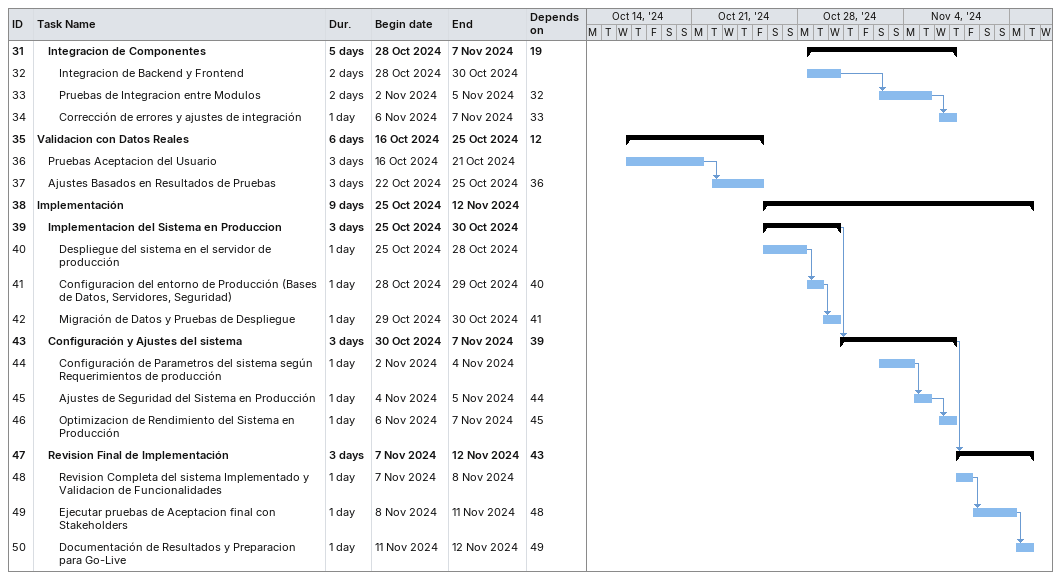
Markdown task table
| ID | Level | Task | Duration | Start | Finish | Predecessors |
|---|---|---|---|---|---|---|
| 31 | 2 | **Integracion de Componentes** | 5d | 2024-10-28 | 2024-11-07 | 19 |
| 32 | 3 | Integracion de Backend y Frontend | 2d | 2024-10-28 | 2024-10-30 |  |
| 33 | 3 | Pruebas de Integracion entre Modulos | 2d | 2024-11-02 | 2024-11-05 | 32 |
| 34 | 3 | Corrección de errores y ajustes de integración | 1d | 2024-11-06 | 2024-11-07 | 33 |
| 35 | 1 | **Validacion con Datos Reales** | 6d | 2024-10-16 | 2024-10-25 | 12 |
| 36 | 2 | Pruebas Aceptacion del Usuario | 3d | 2024-10-16 | 2024-10-21 |  |
| 37 | 2 | Ajustes Basados en Resultados de Pruebas | 3d | 2024-10-22 | 2024-10-25 | 36 |
| 38 | 1 | **Implementación** | 9d | 2024-10-25 | 2024-11-12 |  |
| 39 | 2 | **Implementacion del Sistema en Produccion** | 3d | 2024-10-25 | 2024-10-30 |  |
| 40 | 3 | Despliegue del sistema en el servidor de producción | 1d | 2024-10-25 | 2024-10-28 |  |
| 41 | 3 | Configuracion del entorno de Producción (Bases de Datos, Servidores, Seguridad) | 1d | 2024-10-28 | 2024-10-29 | 40 |
| 42 | 3 | Migración de Datos y Pruebas de Despliegue | 1d | 2024-10-29 | 2024-10-30 | 41 |
| 43 | 2 | **Configuración y Ajustes del sistema** | 3d | 2024-10-30 | 2024-11-07 | 39 |
| 44 | 3 | Configuración de Parametros del sistema según Requerimientos de producción | 1d | 2024-11-02 | 2024-11-04 |  |
| 45 | 3 | Ajustes de Seguridad del Sistema en Producción | 1d | 2024-11-04 | 2024-11-05 | 44 |
| 46 | 3 | Optimizacion de Rendimiento del Sistema en Producción | 1d | 2024-11-06 | 2024-11-07 | 45 |
| 47 | 2 | **Revision Final de Implementación** | 3d | 2024-11-07 | 2024-11-12 | 43 |
| 48 | 3 | Revision Completa del sistema Implementado y Validacion de Funcionalidades | 1d | 2024-11-07 | 2024-11-08 |  |
| 49 | 3 | Ejecutar pruebas de Aceptacion final con Stakeholders | 1d | 2024-11-08 | 2024-11-11 | 48 |
| 50 | 3 | Documentación de Resultados y Preparacion para Go-Live | 1d | 2024-11-11 | 2024-11-12 | 49 |
